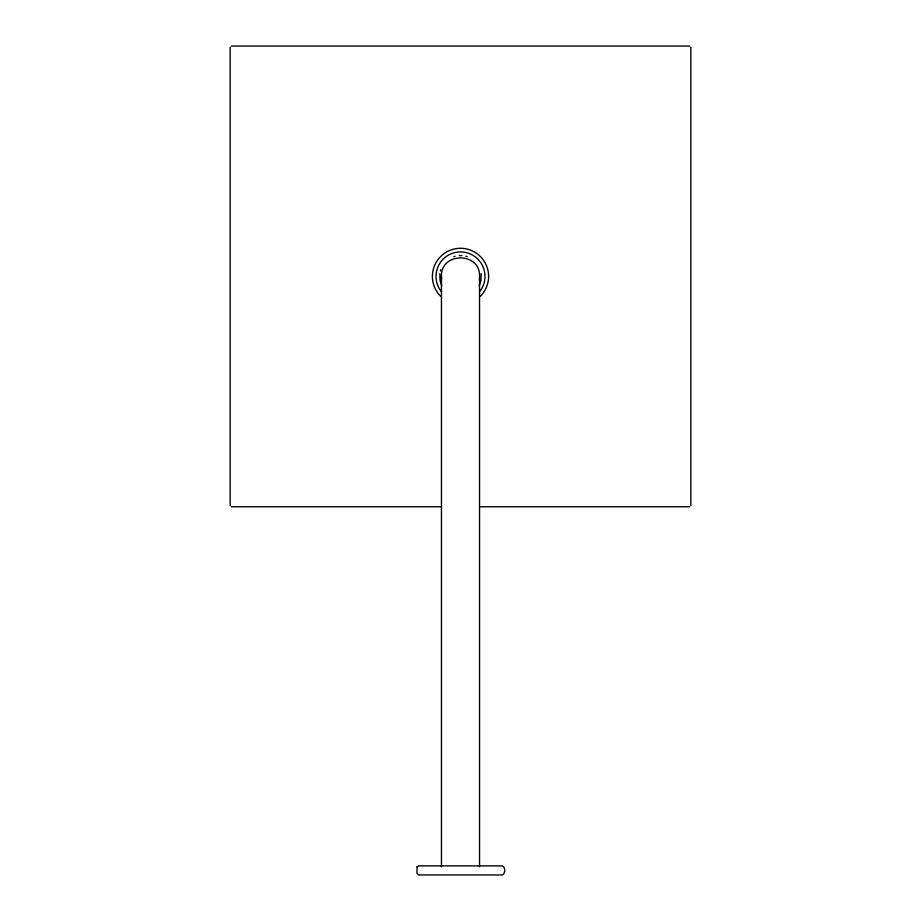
<?xml version="1.0" encoding="UTF-8"?>
<svg xmlns="http://www.w3.org/2000/svg" width="921" height="921" viewBox="0 0 921 921"><rect width="100%" height="100%" fill="white"/><g stroke="black" fill="none" stroke-linecap="round" stroke-linejoin="round"><path stroke-width="1.38" d="M441.458 866.638L441.458 276.645M479.542 278.672L479.553 866.638M479.381 278.89C483.134 250.892 437.855 250.961 441.62 278.89M439.824 273.675L440.042 280.468L441.792 285.625M440.353 271.004L440.745 269.692M479.208 285.625L480.958 280.468L481.176 273.675M453.8 256.648L455.101 256.257M459.142 255.589L461.858 255.589M231.332 46.05L689.668 46.05M231.332 506.757L441.101 506.757M479.899 506.757L689.668 506.757M465.899 256.257L467.2 256.648M690.854 47.224L690.854 505.571M230.146 47.224L230.146 505.571M440.618 296.286A28.114 28.114 0 0 1 440.618 256.522A28.114 28.114 0 0 1 480.382 256.522A28.114 28.114 0 0 1 480.382 296.286M441.078 291.312A24.487 24.487 0 0 1 443.957 258.352A24.487 24.487 0 0 1 477.043 258.352A24.487 24.487 0 0 1 479.922 291.312M417.086 866.834L416.971 873.407L418.514 874.95L502.486 874.95C505.502 873.994 505.502 866.834 502.486 865.878L418.514 865.878L417.086 866.834"/></g></svg>
